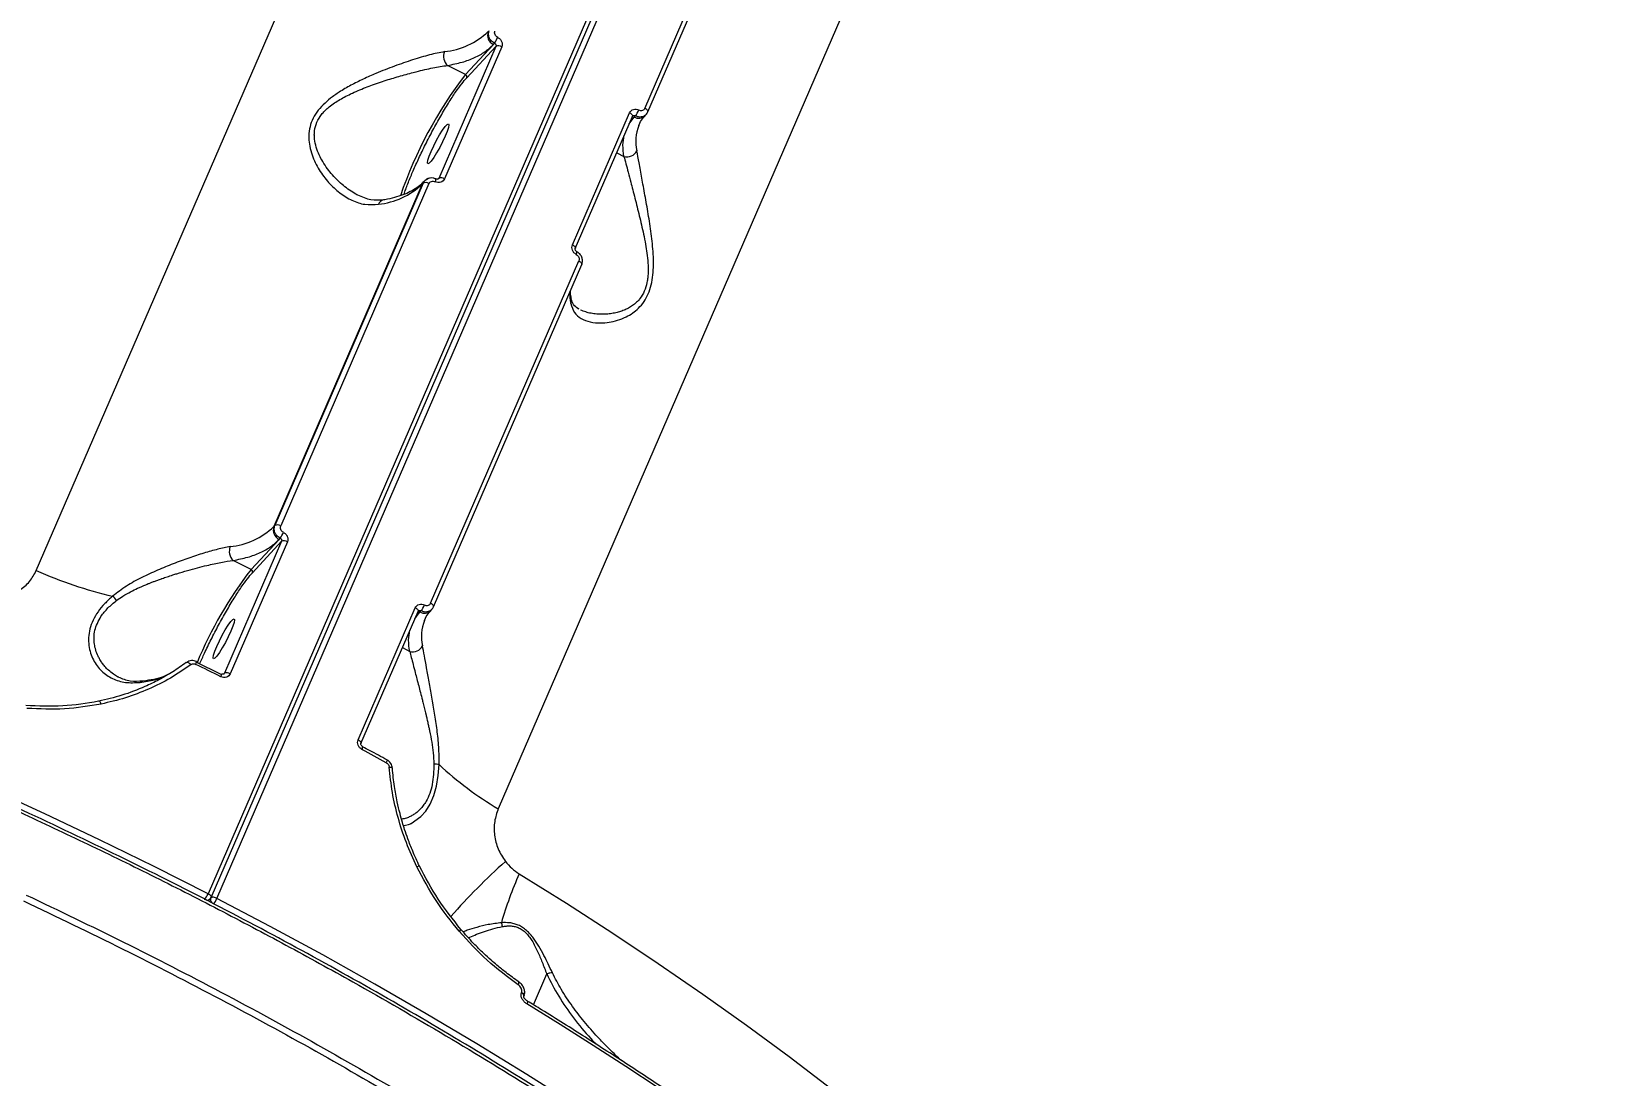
# Model space of a CAD drawing. Header units: millimetres. Extents: x -6234 to 7498, y -6127 to 5103.
# Drawn here: x 4403.8 to 4720.1, y -950.4 to -741.6 of the extents above; entities that cross this region are included whole.
import ezdxf

# ---------------------------------------------------------------- set-up
doc = ezdxf.new("R2010")
doc.units = ezdxf.units.MM
for name, color, linetype in [('DIKOM_ОБЪЕКТ', 7, 'Continuous'), ('DIKOM_РАЗМЕР_ЗОНА', 7, 'Continuous'), ('DIKOM_РАЗМЕР_ОБЪЕКТА', 7, 'Continuous')]:
    doc.layers.add(name, color=color, linetype=linetype)
doc.styles.add('style1', font='arial.ttf', dxfattribs={"width": 0.8})
doc.dimstyles.new('1-50', dxfattribs={"dimtxt": 300, "dimasz": 200, "dimexe": 100, "dimexo": 0, "dimgap": 100, "dimtad": 1, "dimtxsty": 'style1', "dimcen": 200, "dimclrd": 7, "dimclre": 7, "dimclrt": 7, "dimadec": 1, "dimazin": 2, "dimtfac": 1, "dimtmove": 0, "dimatfit": 2, "dimfxl": 0, "dimlwd": 25, "dimlwe": 18, "dimarcsym": 0})

# ---------------------------------------------------------------- blocks, each defined once
blk = doc.blocks.new('*D10')
at = {"layer": 'Defpoints', "color": 0, "transparency": 16777216}
for p in [(5627.97, 903.07), (-3229.39, -1461.51), (5627.97, -5097.58)]:
    blk.add_point(p, dxfattribs=at)
at = {"layer": 'DIKOM_РАЗМЕР_ОБЪЕКТА', "color": 7, "lineweight": 18, "transparency": 16777216}
for p, q in [((5627.97, 903.07), (5627.97, -5197.58)), ((-3229.39, -1461.51), (-3229.39, -5197.58))]:
    blk.add_line(p, q, dxfattribs=at)
at = {"layer": 'DIKOM_РАЗМЕР_ОБЪЕКТА', "color": 7, "lineweight": 25, "transparency": 16777216}
blk.add_line((-3029.39, -5097.58), (5427.97, -5097.58), dxfattribs=at)
at = {"layer": 'DIKOM_РАЗМЕР_ОБЪЕКТА', "color": 7, "transparency": 16777216}
for points in [[(-3029.39, -5064.25), (-3029.39, -5130.92), (-3229.39, -5097.58)], [(5427.97, -5064.25), (5427.97, -5130.92), (5627.97, -5097.58)]]:
    blk.add_solid(points, dxfattribs=at)
at = {"layer": 'DIKOM_РАЗМЕР_ОБЪЕКТА', "color": 7, "lineweight": 40, "transparency": 16777216, "insert": (1488.3, -4844.41), "char_height": 300, "attachment_point": 5, "style": 'style1'}
blk.add_mtext('8850', dxfattribs=at)
blk = doc.blocks.new('*D13')
at = {"layer": 'Defpoints', "color": 0, "transparency": 16777216}
for p in [(7498.07, 1778.2), (-5229.39, -1831.36), (7498.07, -6026.74)]:
    blk.add_point(p, dxfattribs=at)
at = {"layer": 'DIKOM_РАЗМЕР_ЗОНА', "color": 7, "lineweight": 18, "transparency": 16777216}
for p, q in [((7498.07, 1778.2), (7498.07, -6126.74)), ((-5229.39, -1831.36), (-5229.39, -6126.74))]:
    blk.add_line(p, q, dxfattribs=at)
at = {"layer": 'DIKOM_РАЗМЕР_ЗОНА', "color": 7, "lineweight": 25, "transparency": 16777216}
blk.add_line((-5029.39, -6026.74), (7298.07, -6026.74), dxfattribs=at)
at = {"layer": 'DIKOM_РАЗМЕР_ЗОНА', "color": 7, "transparency": 16777216}
for points in [[(-5029.39, -5993.4), (-5029.39, -6060.07), (-5229.39, -6026.74)], [(7298.07, -5993.4), (7298.07, -6060.07), (7498.07, -6026.74)]]:
    blk.add_solid(points, dxfattribs=at)
at = {"layer": 'DIKOM_РАЗМЕР_ЗОНА', "color": 7, "transparency": 16777216, "insert": (1560.69, -5773.56), "char_height": 300, "attachment_point": 5, "style": 'style1'}
blk.add_mtext('12750', dxfattribs=at)

msp = doc.modelspace()

# ---------------------------------------------------------------- linework, layer by layer
at = {"layer": 'DIKOM_ОБЪЕКТ', "color": 7, "linetype": 'Continuous', "lineweight": 15}
for p, q in [((4612.066, -514.657), (4439.073, -914.105)), ((4439.681, -914.839), (4612.674, -515.392)), ((4440.838, -915.015), (4613.831, -515.567)), ((4404.707, -849.411), (4529.805, -560.554)), ((4622.252, -608.221), (4497.154, -897.078)), ((4526.514, -756.938), (4556.18, -688.437)), ((4527.085, -757.652), (4556.751, -689.152)), ((4496.69, -744.533), (4485.252, -770.943)), ((4497.851, -744.636), (4486.413, -771.045)), ((4490.585, -750.19), (4496.193, -744.147)), ((4490.846, -750.83), (4496.69, -744.533)), ((4496.193, -744.147), (4496.411, -743.912)), ((4490.585, -750.19), (4487.019, -748.352)), ((4512.006, -784.241), (4523.444, -757.832)), ((4512.582, -784.959), (4524.019, -758.549)), ((4523.379, -760.027), (4524.366, -758.673)), ((4524.366, -758.673), (4523.615, -759.482)), ((4524.032, -758.51), (4524.066, -758.482)), ((4524.584, -758.438), (4524.366, -758.673)), ((4526.547, -758.383), (4526.753, -758.16)), ((4525.276, -760.375), (4525.352, -760.192)), ((4520.875, -765.809), (4522.324, -766.555)), ((4482.128, -771.903), (4452.462, -840.403)), ((4481.923, -772.124), (4482.128, -771.903)), ((4482.424, -771.45), (4482.217, -771.672)), ((4485.252, -770.943), (4485.091, -771.116)), ((4481.923, -772.124), (4452.256, -840.625)), ((4483.284, -772.003), (4453.618, -840.503)), ((4483.624, -855.974), (4513.289, -787.474)), ((4484.194, -856.689), (4513.86, -788.189)), ((4513.36, -797.14), (4513.186, -797.045)), ((4452.462, -840.403), (4452.256, -840.625)), ((4453.799, -843.57), (4442.361, -869.979)), ((4454.96, -843.672), (4443.523, -870.082)), ((4447.694, -849.227), (4453.302, -843.183)), ((4447.955, -849.867), (4453.799, -843.57)), ((4453.302, -843.183), (4453.52, -842.948)), ((4447.694, -849.227), (4444.128, -847.388)), ((4469.116, -883.278), (4480.553, -856.868)), ((4483.656, -857.419), (4483.863, -857.197)), ((4469.691, -883.995), (4481.129, -857.586)), ((4480.488, -859.064), (4481.475, -857.71)), ((4481.475, -857.71), (4480.725, -858.519)), ((4481.141, -857.546), (4481.175, -857.519)), ((4481.693, -857.475), (4481.475, -857.71)), ((4482.385, -859.412), (4482.462, -859.228)), ((4477.985, -864.845), (4479.433, -865.592)), ((4441.726, -870.184), (4436.705, -867.72)), ((4442.361, -869.979), (4442.201, -870.153)), ((4439.109, -915.54), (4439.497, -915.122)), ((4504.186, -936.297), (4506.857, -930.129)), ((4501.845, -933.831), (4501.814, -933.903)), ((4502.285, -934.561), (4502.316, -934.489))]:
    msp.add_line(p, q, dxfattribs=at)
at = {"layer": 'DIKOM_ОБЪЕКТ', "color": 7, "linetype": 'Continuous', "lineweight": 15, "flags": 128}
for points in [[(4523.444, -757.832), (4523.603, -757.926), (4523.744, -758.029), (4523.862, -758.137), (4523.952, -758.245), (4524.01, -758.349), (4524.035, -758.447), (4524.025, -758.533), (4524.019, -758.549)], [(4527.085, -757.652), (4527.091, -757.637), (4527.1, -757.551), (4527.076, -757.454), (4527.018, -757.35), (4526.929, -757.242), (4526.813, -757.135), (4526.673, -757.032), (4526.514, -756.938)], [(4483.725, -765.546), (4484.235, -764.439), (4484.817, -763.299), (4485.425, -762.218), (4486.008, -761.285), (4486.52, -760.574), (4486.919, -760.144), (4487.173, -760.029), (4487.261, -760.238), (4487.177, -760.756), (4486.926, -761.539), (4486.53, -762.524), (4486.02, -763.631), (4485.438, -764.771), (4484.83, -765.852), (4484.247, -766.785), (4483.735, -767.496), (4483.336, -767.926), (4483.082, -768.041), (4482.993, -767.831), (4483.078, -767.314), (4483.329, -766.531), (4483.725, -765.546)], [(4481.923, -772.124), (4482.096, -771.82), (4482.217, -771.672)], [(4512.006, -784.241), (4512.166, -784.336), (4512.307, -784.439), (4512.424, -784.546), (4512.514, -784.654), (4512.572, -784.759), (4512.597, -784.856), (4512.588, -784.943), (4512.582, -784.959)], [(4513.289, -787.474), (4513.448, -787.569), (4513.588, -787.671), (4513.705, -787.778), (4513.793, -787.886), (4513.851, -787.99), (4513.875, -788.087), (4513.866, -788.173), (4513.86, -788.189)], [(4439.073, -914.105), (4428.279, -908.642), (4417.385, -903.302), (4406.399, -898.091), (4395.332, -893.013), (4384.192, -888.071), (4372.988, -883.271), (4361.731, -878.615), (4350.429, -874.109), (4339.092, -869.756), (4327.73, -865.559), (4316.353, -861.523), (4304.969, -857.649), (4293.589, -853.943), (4282.221, -850.406), (4270.877, -847.043), (4259.564, -843.855), (4248.293, -840.845), (4237.073, -838.016), (4225.914, -835.371), (4214.825, -832.911), (4203.816, -830.638)], [(4480.553, -856.868), (4480.712, -856.963), (4480.854, -857.066), (4480.971, -857.173), (4481.061, -857.281), (4481.119, -857.386), (4481.144, -857.483), (4481.135, -857.57), (4481.129, -857.586)], [(4484.194, -856.689), (4484.2, -856.673), (4484.209, -856.587), (4484.185, -856.49), (4484.127, -856.386), (4484.038, -856.279), (4483.922, -856.172), (4483.782, -856.069), (4483.624, -855.974)], [(4440.834, -864.583), (4441.344, -863.475), (4441.926, -862.335), (4442.534, -861.255), (4443.117, -860.321), (4443.629, -859.611), (4444.028, -859.181), (4444.282, -859.066), (4444.371, -859.275), (4444.286, -859.792), (4444.036, -860.575), (4443.639, -861.56), (4443.129, -862.668), (4442.547, -863.808), (4441.94, -864.889), (4441.356, -865.822), (4440.844, -866.533), (4440.445, -866.963), (4440.191, -867.078), (4440.103, -866.868), (4440.187, -866.351), (4440.438, -865.568), (4440.834, -864.583)], [(4434.728, -867.831), (4434.795, -867.784), (4434.882, -867.766), (4434.986, -867.78), (4435.103, -867.823), (4435.229, -867.894), (4435.36, -867.992), (4435.49, -868.111), (4435.616, -868.249)], [(4441.646, -870.656), (4441.018, -870.346), (4440.39, -870.036), (4439.761, -869.727), (4439.132, -869.418), (4438.503, -869.11), (4437.873, -868.801), (4437.244, -868.494), (4436.614, -868.187)], [(4441.646, -870.656), (4441.71, -870.502), (4441.762, -870.367), (4441.798, -870.257), (4441.817, -870.176), (4441.819, -870.127), (4441.804, -870.111), (4441.773, -870.131), (4441.726, -870.184)], [(4417.681, -876.133), (4417.622, -875.969), (4417.556, -875.824), (4417.487, -875.703), (4417.416, -875.611), (4417.346, -875.551), (4417.28, -875.526), (4417.22, -875.535), (4417.167, -875.58)], [(4469.116, -883.278), (4469.275, -883.373), (4469.416, -883.476), (4469.534, -883.583), (4469.623, -883.691), (4469.682, -883.796), (4469.707, -883.893), (4469.697, -883.979), (4469.691, -883.995)], [(4474.761, -887.856), (4474.153, -887.525), (4473.545, -887.194), (4472.936, -886.864), (4472.327, -886.533), (4471.717, -886.204), (4471.107, -885.874), (4470.497, -885.545), (4469.886, -885.217)], [(4474.878, -887.288), (4474.899, -887.308), (4474.909, -887.364), (4474.899, -887.45), (4474.87, -887.564), (4474.824, -887.701), (4474.761, -887.856)], [(4474.863, -887.286), (4474.871, -887.286), (4474.878, -887.288)], [(4475.338, -888.73), (4475.507, -888.745), (4475.658, -888.77), (4475.784, -888.805), (4475.881, -888.848), (4475.945, -888.899), (4475.975, -888.954), (4475.976, -888.964)], [(4478.171, -900.411), (4478.619, -900.365), (4479.209, -900.205), (4479.578, -900.064), (4479.673, -900.022), (4479.697, -900.011), (4479.704, -900.008), (4479.706, -900.007), (4479.706, -900.007), (4479.707, -900.007), (4479.707, -900.007), (4479.707, -900.007), (4479.707, -900.007), (4479.707, -900.007), (4479.707, -900.007), (4481.678, -898.636), (4482.645, -897.538), (4483.526, -896.144), (4484.262, -894.456), (4484.802, -892.527), (4485.142, -890.421), (4485.308, -888.229)], [(4501.348, -910.089), (4510.802, -915.988), (4520.087, -921.972), (4529.194, -928.037), (4538.116, -934.177), (4546.844, -940.386), (4555.369, -946.659), (4563.684, -952.989)], [(4439.474, -914.378), (4439.547, -914.452), (4439.606, -914.525), (4439.652, -914.598), (4439.682, -914.667), (4439.696, -914.733), (4439.695, -914.793), (4439.681, -914.839)], [(4512.671, -956.442), (4502.856, -950.233), (4492.878, -944.111), (4482.745, -938.084), (4472.466, -932.156), (4462.049, -926.332), (4451.504, -920.617), (4440.838, -915.015)], [(4501.143, -932.277), (4501.211, -932.135), (4501.262, -932.006), (4501.292, -931.896), (4501.303, -931.809), (4501.292, -931.747), (4501.265, -931.715)], [(4502.282, -934.569), (4502.3, -934.511), (4502.28, -934.371), (4502.186, -934.215), (4502.027, -934.055), (4501.814, -933.903)], [(4501.845, -933.831), (4502.058, -933.983), (4502.218, -934.143), (4502.311, -934.299), (4502.331, -934.438), (4502.316, -934.491)], [(4502.968, -935.537), (4502.998, -935.563), (4503.022, -935.627), (4503.024, -935.72), (4503.004, -935.839), (4502.962, -935.979), (4502.901, -936.135)], [(4554.062, -970.269), (4547.962, -965.886), (4541.773, -961.533), (4535.498, -957.211), (4529.137, -952.923), (4522.695, -948.67), (4516.173, -944.453), (4509.575, -940.274), (4502.901, -936.135)]]:
    msp.add_lwpolyline(points, dxfattribs=at)
at = {"layer": 'DIKOM_ОБЪЕКТ', "color": 7, "linetype": 'Continuous', "lineweight": 15}
for centre, radius, start, end in [((4484.811, -730.572), 15.106, 276.07363, 313.17479), ((4497.074, -742.293), 2.052, 159.9007, 244.57032), ((4490.857, -740.158), 6.703, 325.94296, 337.403), ((4488.703, -746.533), 2.479, 157.70635, 227.18764), ((4497.181, -745.6), 1.175, 55.20698, 114.70331), ((4558.129, -802.023), 85.141, 142.498, 161.09452), ((4490.364, -750.654), 0.513, 339.90398, 64.57244), ((4525.265, -757.086), 1.824, 240.48323, 314.67405), ((4521.479, -755.744), 4.111, 319.04726, 337.83642), ((4533.507, -763.537), 8.818, 158.98466, 192.44515), ((4522.947, -764.471), 2.176, 253.34806, 333.6252), ((4482.619, -772.966), 1.171, 55.35113, 114.7716), ((4483.63, -771.05), 1.07, 327.87205, 358.67189), ((4485.743, -772.011), 1.175, 55.22262, 114.68767), ((4471.587, -761.108), 15.106, 276.07303, 313.17421), ((4474.47, -776.603), 1.369, 102.59412, 159.7797), ((4512.183, -785.752), 0.732, 324.17973, 10.70112), ((4521.583, -793.994), 10.107, 178.23242, 191.29585), ((4510.262, -795.348), 1.542, 336.06301, 9.95086), ((4441.921, -829.611), 15.104, 276.07158, 313.17813), ((4454.184, -841.33), 2.052, 159.90011, 244.56903), ((4452.953, -841.466), 1.171, 55.34635, 114.76465), ((4445.812, -845.57), 2.478, 157.7012, 227.20223), ((4447.94, -839.179), 6.735, 325.96007, 337.36793), ((4454.29, -844.638), 1.175, 55.21394, 114.68674), ((4439.854, -770.208), 86.651, 246.0706, 256.74986), ((4512.197, -899.104), 81.538, 142.28739, 157.48621), ((4447.474, -849.69), 0.513, 339.89988, 64.57654), ((4414.529, -860.484), 8.065, 39.09014, 47.35081), ((4478.59, -854.781), 4.109, 319.03454, 337.8318), ((4482.374, -856.122), 1.824, 240.49872, 314.66472), ((4490.616, -862.574), 8.818, 158.98465, 192.44516), ((4480.056, -863.507), 2.176, 253.35269, 333.62056), ((4435.588, -867.567), 1.198, 328.84047, 356.21721), ((4442.852, -871.047), 1.175, 55.21332, 114.69114), ((4426.194, -872.641), 1.109, 97.87351, 130.69135), ((4469.287, -884.787), 0.737, 324.33558, 10.48881), ((4483.63, -899.964), 11.854, 81.86166, 86.93852), ((4530.931, -839.504), 66.75, 226.88312, 239.60067), ((4587.297, -1006.555), 132.881, 131.87742, 138.55652), ((4481.378, -909.504), 0.921, 88.43095, 122.06692), ((4574.023, -942.084), 79.406, 156.2387, 163.7563), ((4434.31, -912.145), 5.15, 322.67952, 337.6284), ((4438.258, -915.731), 1.819, 48.05964, 63.37613), ((4438.882, -914.534), 0.851, 263.93449, 316.35632), ((4440.558, -915.252), 0.981, 158.70257, 223.94896), ((4440.062, -915.563), 0.787, 68.21884, 122.06592), ((4436.213, -913.114), 5, 322.24755, 337.6508), ((4439.815, -916.989), 2.223, 62.59987, 75.9667), ((4495.164, -921.015), 2.861, 7.56702, 23.52769), ((4488.505, -920.451), 1.414, 306.40397, 327.05589)]:
    msp.add_arc(centre, radius, start, end, dxfattribs=at)
for points, knots in [([(4496.411, -743.912), (4496.266, -743.826), (4495.996, -743.667), (4495.629, -743.288), (4495.374, -742.866), (4495.24, -742.422), (4495.185, -741.926), (4495.286, -741.588), (4495.353, -741.367)], [0, 0, 0, 0, 0.1617503, 0.2992588, 0.5004244, 0.6315912, 0.7587313, 1, 1, 1, 1]), ([(4497.046, -742.734), (4496.935, -742.663), (4496.712, -742.522), (4496.498, -742.186), (4496.409, -741.811), (4496.475, -741.581), (4496.509, -741.466)], [0, 0, 0, 0, 0.25074, 0.5001045, 0.7499226, 1, 1, 1, 1]), ([(4497.046, -742.734), (4497.214, -742.839), (4497.549, -743.05), (4497.868, -743.555), (4498.001, -744.118), (4497.901, -744.463), (4497.851, -744.636)], [0, 0, 0, 0, 0.25062813, 0.50025605, 0.75000957, 1, 1, 1, 1]), ([(4486.41, -745.593), (4485.438, -745.788), (4483.504, -746.176), (4480.053, -747.212), (4476.422, -748.461), (4473.076, -749.772), (4470.144, -751.066), (4467.675, -752.293), (4465.469, -753.572), (4463.614, -754.869), (4462.074, -756.206), (4460.797, -757.682), (4459.854, -759.33), (4459.318, -761.081), (4459.19, -762.841), (4459.393, -764.589), (4460.006, -766.788), (4461.25, -769.302), (4463.171, -771.857), (4465.396, -773.933), (4467.849, -775.43), (4470.464, -776.312), (4472.279, -776.19), (4473.185, -776.129)], [0, 0, 0, 0, 0.0628393, 0.1250337, 0.1875523, 0.2496611, 0.2915519, 0.3336366, 0.3744976, 0.40709, 0.4371938, 0.4692335, 0.4998107, 0.5304216, 0.5624927, 0.5926608, 0.6253318, 0.6879413, 0.7501188, 0.8127591, 0.8751686, 0.9376742, 1, 1, 1, 1]), ([(4487.019, -748.352), (4488.008, -748.156), (4489.986, -747.764), (4492.474, -746.817), (4494.615, -745.642), (4495.667, -744.645), (4496.193, -744.147)], [0, 0, 0, 0, 0.2500004, 0.5, 0.7499858, 1, 1, 1, 1]), ([(4496.411, -743.912), (4496.445, -743.93), (4496.511, -743.964), (4496.608, -744.053), (4496.678, -744.157), (4496.715, -744.27), (4496.731, -744.392), (4496.706, -744.477), (4496.69, -744.533)], [0, 0, 0, 0, 0.1477785, 0.2805053, 0.5002971, 0.6293404, 0.7558601, 1, 1, 1, 1]), ([(4460.869, -759.72), (4461.15, -759.188), (4461.569, -758.397), (4462.404, -757.467), (4463.165, -756.752), (4464.097, -756.034), (4465.184, -755.326), (4466.36, -754.661), (4467.667, -754.01), (4469.09, -753.375), (4470.563, -752.78), (4472.061, -752.221), (4473.58, -751.695), (4475.091, -751.204), (4476.566, -750.752), (4478.002, -750.334), (4479.409, -749.947), (4481.474, -749.413), (4484.147, -748.785), (4486.058, -748.497), (4487.019, -748.352)], [0, 0, 0, 0, 0.0627133, 0.0932376, 0.1254272, 0.166353, 0.2080783, 0.2507838, 0.2958868, 0.3475227, 0.3991627, 0.4473942, 0.5004567, 0.5538839, 0.6016545, 0.6519863, 0.7030707, 0.7499627, 0.8744105, 1, 1, 1, 1]), ([(4480.141, -769.409), (4480.506, -768.586), (4481.258, -766.891), (4482.601, -764.131), (4484.086, -761.269), (4485.649, -758.458), (4487.19, -755.882), (4488.611, -753.7), (4489.859, -751.964), (4490.524, -751.201), (4490.846, -750.83)], [0, 0, 0, 0, 0.1165172, 0.240011, 0.3686412, 0.5000002, 0.63136, 0.7599901, 0.8834834, 1, 1, 1, 1]), ([(4523.444, -757.832), (4523.534, -757.679), (4523.714, -757.375), (4524.195, -757.129), (4524.75, -757.075), (4525.108, -757.221), (4525.286, -757.295)], [0, 0, 0, 0, 0.2505501, 0.5002064, 0.7500089, 1, 1, 1, 1]), ([(4523.982, -758.606), (4524.011, -758.556), (4524.055, -758.48), (4524.15, -758.415), (4524.251, -758.374), (4524.367, -758.365), (4524.487, -758.389), (4524.551, -758.421), (4524.584, -758.438)], [0, 0, 0, 0, 0.2443641, 0.3708666, 0.4999627, 0.7196516, 0.852502, 1, 1, 1, 1]), ([(4526.657, -758.256), (4526.564, -758.329), (4526.376, -758.478), (4525.973, -758.644), (4525.517, -758.699), (4525.018, -758.631), (4524.736, -758.506), (4524.584, -758.438)], [0, 0, 0, 0, 0.16781756, 0.34090616, 0.60583455, 0.78690977, 1, 1, 1, 1]), ([(4526.514, -756.938), (4526.453, -757.039), (4526.333, -757.241), (4526.014, -757.406), (4525.644, -757.441), (4525.406, -757.343), (4525.286, -757.295)], [0, 0, 0, 0, 0.2507431, 0.5001191, 0.7499357, 1, 1, 1, 1]), ([(4525.302, -760.341), (4525.314, -760.302), (4525.46, -759.824), (4525.854, -759.178), (4526.382, -758.602), (4526.576, -758.391)], [0, 0, 0, 0, 0.0530513, 0.6533976, 1, 1, 1, 1]), ([(4526.711, -758.205), (4526.79, -758.116), (4526.948, -757.939), (4527.047, -757.722), (4527.097, -757.613)], [0, 0, 0, 0, 0.5004518, 1, 1, 1, 1]), ([(4469.078, -774.308), (4468.946, -774.245), (4468.367, -773.965), (4467.399, -773.336), (4466.183, -772.427), (4465.045, -771.408), (4463.973, -770.284), (4462.951, -769.022), (4462.056, -767.685), (4461.287, -766.244), (4460.7, -764.746), (4460.396, -763.373), (4460.336, -762.25), (4460.395, -761.11), (4460.678, -760.28), (4460.869, -759.72)], [0, 0, 0, 0, 0.0270552, 0.1194522, 0.2074478, 0.2956356, 0.3832602, 0.4706875, 0.5659161, 0.6467287, 0.73489, 0.8233341, 0.8684702, 0.911267, 1, 1, 1, 1]), ([(4522.324, -766.555), (4522.214, -765.794), (4522, -764.306), (4522.256, -762.979), (4522.382, -762.331)], [0, 0, 0, 0, 0.5116711, 1, 1, 1, 1]), ([(4511.672, -795.974), (4511.873, -796.609), (4512.273, -797.873), (4513.667, -799.054), (4515.485, -799.759), (4517.445, -799.942), (4519.329, -799.777), (4521.022, -799.387), (4522.623, -798.759), (4524.038, -797.936), (4525.269, -796.934), (4526.349, -795.67), (4527.223, -794.096), (4527.826, -792.273), (4528.15, -790.302), (4528.255, -788.221), (4528.175, -785.449), (4527.799, -781.998), (4527.18, -778.04), (4526.514, -774.284), (4525.881, -770.826), (4525.322, -767.729), (4525.038, -766.2), (4524.897, -765.437)], [0, 0, 0, 0, 0.06284, 0.125034, 0.1875523, 0.2496601, 0.2915516, 0.3336367, 0.3744981, 0.4070922, 0.4371941, 0.4692343, 0.4998102, 0.5304205, 0.5624919, 0.5926583, 0.6253313, 0.6879396, 0.7501167, 0.8127562, 0.8751678, 0.9376709, 1, 1, 1, 1]), ([(4522.324, -766.555), (4522.448, -767.024), (4522.699, -767.964), (4523.155, -769.727), (4523.615, -771.495), (4524.073, -773.253), (4524.5, -774.899), (4524.947, -776.643), (4525.39, -778.412), (4525.825, -780.226), (4526.25, -782.132), (4526.624, -784.032), (4526.934, -785.97), (4527.136, -787.883), (4527.175, -789.538), (4527.081, -790.831), (4526.89, -792.093), (4526.445, -793.572), (4525.71, -794.801), (4525.001, -795.606), (4524.366, -796.179), (4523.615, -796.702), (4522.763, -797.155), (4521.867, -797.517), (4520.895, -797.805), (4519.871, -798.011), (4518.844, -798.126), (4517.834, -798.159), (4516.791, -798.111), (4515.714, -797.961), (4514.626, -797.7), (4513.973, -797.43), (4513.637, -797.291)], [0, 0, 0, 0, 0.0484906, 0.0973953, 0.1477191, 0.1827223, 0.2215829, 0.2585866, 0.2956698, 0.3325202, 0.3692839, 0.4093304, 0.4433186, 0.4803885, 0.5175841, 0.5365626, 0.5545631, 0.5918742, 0.6289401, 0.6469705, 0.6659905, 0.6901726, 0.7148304, 0.7400629, 0.7667146, 0.7972315, 0.8277406, 0.8562247, 0.8875985, 0.9242863, 0.9611119, 1, 1, 1, 1]), ([(4482.189, -771.663), (4482.093, -771.777), (4481.735, -772.203), (4480.874, -772.861), (4479.609, -773.623), (4478.12, -774.278), (4476.405, -774.808), (4475.079, -775.134), (4474.275, -775.242), (4474.171, -775.256)], [0, 0, 0, 0, 0.06795, 0.2545195, 0.4362132, 0.6157685, 0.7947086, 0.9736569, 1, 1, 1, 1]), ([(4478.305, -774.159), (4478.331, -774.071), (4478.532, -773.394), (4479.137, -771.799), (4479.813, -770.19), (4480.141, -769.409)], [0, 0, 0, 0, 0.07123524, 0.54913748, 1, 1, 1, 1]), ([(4482.128, -771.903), (4482.243, -771.704), (4482.417, -771.401), (4482.809, -771.139), (4483.028, -771.018), (4483.155, -770.997), (4483.156, -770.997)], [0, 0, 0, 0, 0.4821877, 0.7362988, 0.9985141, 1, 1, 1, 1]), ([(4484.7, -771.075), (4484.512, -771.002), (4484.133, -770.855), (4483.516, -770.858), (4482.926, -771.026), (4482.62, -771.279), (4482.466, -771.405)], [0, 0, 0, 0, 0.2455685, 0.4944175, 0.7467831, 1, 1, 1, 1]), ([(4483.284, -772.003), (4483.345, -771.901), (4483.467, -771.698), (4483.791, -771.527), (4484.17, -771.483), (4484.414, -771.574), (4484.536, -771.619)], [0, 0, 0, 0, 0.250723, 0.5001262, 0.7500282, 1, 1, 1, 1]), ([(4486.413, -771.045), (4486.323, -771.198), (4486.142, -771.503), (4485.653, -771.758), (4485.087, -771.824), (4484.72, -771.688), (4484.536, -771.619)], [0, 0, 0, 0, 0.2505358, 0.5002146, 0.7499852, 1, 1, 1, 1]), ([(4485.167, -771.068), (4485.141, -771.088), (4485.089, -771.127), (4484.978, -771.148), (4484.847, -771.138), (4484.75, -771.096), (4484.7, -771.075)], [0, 0, 0, 0, 0.2371371, 0.4802805, 0.7330108, 1, 1, 1, 1]), ([(4474.185, -775.264), (4473.354, -775.326), (4471.68, -775.452), (4469.945, -774.7), (4469.071, -774.321)], [0, 0, 0, 0, 0.4962359, 1, 1, 1, 1]), ([(4512.777, -786.18), (4512.614, -786.07), (4512.288, -785.849), (4511.98, -785.331), (4511.854, -784.76), (4511.955, -784.414), (4512.006, -784.241)], [0, 0, 0, 0, 0.2505288, 0.5002558, 0.7500383, 1, 1, 1, 1]), ([(4512.902, -785.616), (4512.837, -785.572), (4512.707, -785.486), (4512.588, -785.293), (4512.541, -785.091), (4512.577, -784.976), (4512.594, -784.919)], [0, 0, 0, 0, 0.2599286, 0.51227526, 0.7587006, 1, 1, 1, 1]), ([(4512.777, -786.18), (4512.885, -786.254), (4513.102, -786.402), (4513.308, -786.747), (4513.391, -787.128), (4513.323, -787.358), (4513.289, -787.474)], [0, 0, 0, 0, 0.2507825, 0.5001526, 0.7499732, 1, 1, 1, 1]), ([(4513.872, -788.149), (4513.939, -787.918), (4514.073, -787.458), (4513.913, -786.709), (4513.521, -786.039), (4513.108, -785.757), (4512.902, -785.616)], [0, 0, 0, 0, 0.2527108, 0.5034568, 0.7522598, 1, 1, 1, 1]), ([(4511.801, -795.075), (4511.75, -794.835), (4511.622, -794.224), (4511.622, -793.684), (4511.622, -793.356)], [0, 0, 0, 0, 0.3940595, 1, 1, 1, 1]), ([(4513.191, -797.066), (4512.824, -796.797), (4512.086, -796.255), (4511.885, -795.484), (4511.784, -795.096)], [0, 0, 0, 0, 0.4971728, 1, 1, 1, 1]), ([(4171.81, -826.791), (4178.203, -827.818), (4191.002, -829.873), (4210.631, -833.739), (4230.531, -838.171), (4250.684, -843.218), (4271.027, -848.853), (4291.506, -855.069), (4312.066, -861.85), (4332.652, -869.18), (4353.204, -877.042), (4371.359, -884.472), (4387.157, -891.294), (4400.672, -897.378), (4414.21, -903.727), (4427.75, -910.34), (4441.269, -917.213), (4454.746, -924.343), (4469.972, -932.726), (4486.85, -942.476), (4505.218, -953.7), (4523.262, -965.376), (4540.905, -977.479), (4554.244, -987.198), (4563.62, -994.319), (4569.279, -998.711), (4574.864, -1003.142), (4580.371, -1007.61), (4585.796, -1012.113), (4591.138, -1016.651), (4599.485, -1023.911), (4610.535, -1033.974), (4623.355, -1046.506), (4635.039, -1058.794), (4645.622, -1070.796), (4655.427, -1082.873), (4664.402, -1094.992), (4672.5, -1107.117), (4679.672, -1119.214), (4685.872, -1131.244), (4691.054, -1143.17), (4695.177, -1154.951), (4698.199, -1166.546), (4700.082, -1177.913), (4700.797, -1189.013), (4700.282, -1199.788), (4698.621, -1210.242), (4696.461, -1216.823), (4695.377, -1220.127)], [0, 0, 0, 0, 0.02482381, 0.0496902, 0.07459901, 0.09955025, 0.12454378, 0.14957961, 0.17465808, 0.19977898, 0.22494226, 0.25014793, 0.26686649, 0.28375955, 0.30082722, 0.31806932, 0.33548598, 0.35307743, 0.37084318, 0.39600704, 0.42151321, 0.44736127, 0.47355144, 0.50008358, 0.50921686, 0.51838554, 0.52758971, 0.53682908, 0.54610375, 0.55541382, 0.56475934, 0.59063865, 0.61678517, 0.64078718, 0.6650099, 0.6894535, 0.71411793, 0.73900324, 0.76410927, 0.78943617, 0.81498382, 0.84075224, 0.86674153, 0.89295161, 0.91938244, 0.94603414, 0.97290673, 1, 1, 1, 1]), ([(4695.71, -1219.011), (4695.941, -1218.36), (4696.455, -1216.914), (4697.121, -1214.745), (4697.713, -1212.639), (4698.164, -1210.861), (4698.514, -1209.356), (4699.167, -1206.329), (4699.928, -1201.791), (4700.523, -1195.589), (4700.76, -1187.851), (4700.224, -1178.23), (4698.418, -1166.932), (4695.567, -1155.675), (4691.8, -1144.524), (4687.036, -1133.149), (4681.291, -1121.587), (4674.578, -1109.863), (4666.919, -1098.004), (4658.326, -1086.04), (4648.819, -1073.992), (4638.426, -1061.899), (4627.175, -1049.796), (4615.109, -1037.722), (4602.245, -1025.7), (4588.62, -1013.758), (4574.263, -1001.925), (4559.207, -990.227), (4543.499, -978.704), (4527.185, -967.388), (4510.313, -956.311), (4492.919, -945.494), (4475.042, -934.966), (4456.72, -924.746), (4438.011, -914.87), (4418.968, -905.363), (4399.652, -896.257), (4380.101, -887.569), (4360.364, -879.32), (4340.484, -871.529), (4320.511, -864.215), (4300.506, -857.402), (4280.974, -851.25), (4261.964, -845.734), (4243.501, -840.824), (4228.603, -837.228), (4217.228, -834.687), (4209.516, -833.049), (4203.566, -831.849), (4199.063, -830.973), (4195.46, -830.288), (4190.953, -829.458), (4185.511, -828.496), (4179.153, -827.425), (4174.641, -826.724), (4172.231, -826.35)], [0, 0, 0, 0, 0.0053872, 0.0119681, 0.0176278, 0.0223518, 0.0261451, 0.0295439, 0.0461598, 0.0612306, 0.0763011, 0.1032087, 0.1301147, 0.1545746, 0.1790798, 0.203558, 0.228013, 0.2524672, 0.2769202, 0.301372, 0.3258303, 0.3503391, 0.3747942, 0.3992432, 0.4236922, 0.4481403, 0.4725883, 0.4970624, 0.5215512, 0.5459988, 0.5704453, 0.5948919, 0.619338, 0.6437922, 0.6682944, 0.6927453, 0.7171915, 0.741637, 0.7660834, 0.7905291, 0.8150045, 0.8394911, 0.8639377, 0.8867547, 0.9095718, 0.932389, 0.9424293, 0.9524041, 0.9615748, 0.9650633, 0.9695977, 0.9753661, 0.9823702, 0.9905855, 1, 1, 1, 1]), ([(4453.52, -842.948), (4453.375, -842.862), (4453.105, -842.703), (4452.738, -842.324), (4452.483, -841.903), (4452.349, -841.458), (4452.294, -840.963), (4452.396, -840.625), (4452.462, -840.403)], [0, 0, 0, 0, 0.16174261, 0.29919312, 0.50039088, 0.63155346, 0.75872512, 1, 1, 1, 1]), ([(4454.156, -841.77), (4454.044, -841.699), (4453.821, -841.558), (4453.607, -841.223), (4453.518, -840.848), (4453.585, -840.618), (4453.618, -840.503)], [0, 0, 0, 0, 0.2508389, 0.5001798, 0.7500145, 1, 1, 1, 1]), ([(4443.519, -844.63), (4442.706, -844.789), (4441.087, -845.105), (4438.25, -845.915), (4435.247, -846.893), (4432.124, -848.038), (4428.947, -849.33), (4425.799, -850.798), (4422.708, -852.454), (4420.898, -853.853), (4419.993, -854.552)], [0, 0, 0, 0, 0.12593817, 0.25088878, 0.3755908, 0.50084766, 0.62510638, 0.75015607, 0.8750346, 1, 1, 1, 1]), ([(4444.128, -847.388), (4445.117, -847.193), (4447.095, -846.801), (4449.584, -845.853), (4451.725, -844.679), (4452.776, -843.682), (4453.302, -843.183)], [0, 0, 0, 0, 0.2499992, 0.5000023, 0.7499896, 1, 1, 1, 1]), ([(4453.52, -842.948), (4453.555, -842.967), (4453.62, -843.001), (4453.717, -843.089), (4453.787, -843.194), (4453.824, -843.306), (4453.841, -843.429), (4453.816, -843.514), (4453.799, -843.57)], [0, 0, 0, 0, 0.1477892, 0.2804252, 0.5003563, 0.6293619, 0.755924, 1, 1, 1, 1]), ([(4454.156, -841.77), (4454.324, -841.876), (4454.659, -842.087), (4454.977, -842.592), (4455.111, -843.155), (4455.01, -843.5), (4454.96, -843.672)], [0, 0, 0, 0, 0.2505745, 0.5002384, 0.75002, 1, 1, 1, 1]), ([(4420.789, -855.399), (4421.207, -855.1), (4422.096, -854.463), (4423.519, -853.668), (4425.048, -852.918), (4426.24, -852.399), (4427.149, -852.03), (4427.715, -851.807), (4428.338, -851.569), (4429.02, -851.318), (4429.553, -851.128), (4430.18, -850.91), (4430.942, -850.65), (4431.919, -850.332), (4433.297, -849.901), (4434.958, -849.41), (4436.973, -848.86), (4439.218, -848.298), (4441.699, -847.745), (4443.316, -847.508), (4444.128, -847.388)], [0, 0, 0, 0, 0.05876073, 0.12504974, 0.18319575, 0.24996759, 0.27045328, 0.29319511, 0.31819746, 0.34546429, 0.37499029, 0.38207138, 0.42051578, 0.46631273, 0.49934294, 0.58657278, 0.66812987, 0.74929739, 0.87421407, 1, 1, 1, 1]), ([(4396.105, -854.77), (4397.053, -854.719), (4398.945, -854.618), (4401.435, -853.435), (4403.474, -851.707), (4404.296, -850.176), (4404.707, -849.411)], [0, 0, 0, 0, 0.25069503, 0.50043043, 0.75025055, 1, 1, 1, 1]), ([(4437.419, -868.071), (4437.73, -867.371), (4438.428, -865.799), (4439.711, -863.167), (4441.195, -860.305), (4442.758, -857.495), (4444.299, -854.918), (4445.72, -852.737), (4446.968, -851.001), (4447.633, -850.237), (4447.955, -849.867)], [0, 0, 0, 0, 0.10075792, 0.22645655, 0.35737903, 0.4910811, 0.6247839, 0.75570841, 0.88140711, 1, 1, 1, 1]), ([(4419.993, -854.552), (4419.45, -855.039), (4418.364, -856.012), (4417.023, -857.628), (4416.003, -859.338), (4415.371, -861.096), (4415.12, -862.821), (4415.225, -864.993), (4416.025, -867.391), (4417.699, -869.613), (4419.901, -871.122), (4422.492, -871.947), (4424.478, -871.849), (4425.471, -871.8)], [0, 0, 0, 0, 0.06363049, 0.12718858, 0.19057429, 0.25358213, 0.31673308, 0.37943719, 0.50398149, 0.62839291, 0.75195059, 0.87609452, 1, 1, 1, 1]), ([(4417.652, -858.589), (4418.092, -858.012), (4418.973, -856.858), (4420.183, -855.885), (4420.789, -855.399)], [0, 0, 0, 0, 0.4995879, 1, 1, 1, 1]), ([(4480.553, -856.868), (4480.643, -856.716), (4480.824, -856.412), (4481.304, -856.165), (4481.859, -856.112), (4482.217, -856.258), (4482.396, -856.331)], [0, 0, 0, 0, 0.2505133, 0.5001442, 0.749939, 1, 1, 1, 1]), ([(4483.766, -857.292), (4483.674, -857.366), (4483.486, -857.515), (4483.082, -857.68), (4482.626, -857.736), (4482.127, -857.668), (4481.846, -857.542), (4481.693, -857.475)], [0, 0, 0, 0, 0.1677416, 0.3409098, 0.6058325, 0.7869039, 1, 1, 1, 1]), ([(4483.624, -855.974), (4483.563, -856.075), (4483.442, -856.277), (4483.123, -856.442), (4482.753, -856.478), (4482.515, -856.38), (4482.396, -856.331)], [0, 0, 0, 0, 0.25074745, 0.50009517, 0.7499507, 1, 1, 1, 1]), ([(4483.82, -857.241), (4483.899, -857.153), (4484.057, -856.976), (4484.156, -856.758), (4484.206, -856.65)], [0, 0, 0, 0, 0.5005368, 1, 1, 1, 1]), ([(4421.217, -870.781), (4421.136, -870.745), (4420.755, -870.574), (4420.064, -870.112), (4419.198, -869.434), (4418.457, -868.668), (4417.889, -867.946), (4417.449, -867.267), (4416.998, -866.421), (4416.596, -865.395), (4416.299, -864.104), (4416.224, -862.773), (4416.421, -860.889), (4417.157, -859.515), (4417.652, -858.589)], [0, 0, 0, 0, 0.0207419, 0.0970787, 0.1933959, 0.2770883, 0.3418399, 0.4021255, 0.457983, 0.5530636, 0.639009, 0.7331617, 0.8200456, 1, 1, 1, 1]), ([(4481.092, -857.642), (4481.12, -857.592), (4481.164, -857.517), (4481.26, -857.452), (4481.361, -857.411), (4481.476, -857.402), (4481.596, -857.426), (4481.66, -857.458), (4481.693, -857.475)], [0, 0, 0, 0, 0.2442206, 0.3709818, 0.5001224, 0.71982, 0.8524944, 1, 1, 1, 1]), ([(4482.411, -859.378), (4482.423, -859.339), (4482.569, -858.861), (4482.963, -858.214), (4483.492, -857.639), (4483.685, -857.428)], [0, 0, 0, 0, 0.0530457, 0.6533955, 1, 1, 1, 1]), ([(4479.433, -865.592), (4479.323, -864.831), (4479.109, -863.343), (4479.366, -862.015), (4479.491, -861.367)], [0, 0, 0, 0, 0.51166471, 1, 1, 1, 1]), ([(4479.433, -865.592), (4479.538, -865.988), (4479.75, -866.782), (4480.127, -868.233), (4480.504, -869.687), (4480.878, -871.124), (4481.221, -872.443), (4481.59, -873.861), (4481.873, -874.967), (4482.085, -875.799), (4482.211, -876.298), (4482.388, -877.007), (4482.548, -877.657), (4482.666, -878.151), (4482.763, -878.549), (4482.901, -879.142), (4483.091, -879.971), (4483.267, -880.771), (4483.531, -882.02), (4483.847, -883.717), (4484.175, -885.933), (4484.233, -887.39), (4484.263, -888.127)], [0, 0, 0, 0, 0.0822746, 0.1650627, 0.2495179, 0.3099108, 0.3747585, 0.433056, 0.4996545, 0.51777, 0.5386934, 0.5624278, 0.6062487, 0.6187119, 0.6225811, 0.6546878, 0.6901747, 0.7216976, 0.7492624, 0.8365962, 0.9173551, 1, 1, 1, 1]), ([(4485.308, -888.229), (4485.315, -887.062), (4485.329, -884.729), (4484.925, -881.269), (4484.427, -877.917), (4483.871, -874.701), (4483.319, -871.656), (4482.81, -868.869), (4482.36, -866.373), (4482.124, -865.108), (4482.006, -864.474)], [0, 0, 0, 0, 0.1255215, 0.2508054, 0.3751285, 0.5003513, 0.625272, 0.7505286, 0.8751661, 1, 1, 1, 1]), ([(4434.728, -867.831), (4433.835, -868.464), (4432.081, -869.708), (4429.305, -871.295), (4425.94, -872.92), (4421.936, -874.452), (4418.736, -875.209), (4417.167, -875.58)], [0, 0, 0, 0, 0.1731368, 0.3402577, 0.5013848, 0.7555299, 1, 1, 1, 1]), ([(4435.616, -868.249), (4434.285, -869.171), (4431.624, -871.016), (4427.216, -873.201), (4422.583, -874.981), (4419.315, -875.749), (4417.681, -876.133)], [0, 0, 0, 0, 0.25064, 0.5013173, 0.7505981, 1, 1, 1, 1]), ([(4436.784, -867.646), (4436.62, -867.58), (4436.29, -867.449), (4435.759, -867.421), (4435.241, -867.516), (4434.951, -867.692), (4434.804, -867.78)], [0, 0, 0, 0, 0.2464984, 0.4955619, 0.7466522, 1, 1, 1, 1]), ([(4435.616, -868.249), (4435.687, -868.205), (4435.831, -868.117), (4436.089, -868.07), (4436.359, -868.083), (4436.529, -868.152), (4436.614, -868.187)], [0, 0, 0, 0, 0.2510193, 0.5003405, 0.7500719, 1, 1, 1, 1]), ([(4426.052, -871.541), (4425.188, -871.597), (4423.465, -871.709), (4421.96, -871.098), (4421.209, -870.794)], [0, 0, 0, 0, 0.5014067, 1, 1, 1, 1]), ([(4425.471, -871.8), (4426.473, -871.653), (4428.288, -871.387), (4429.753, -870.853), (4430.409, -870.615)], [0, 0, 0, 0, 0.5520662, 1, 1, 1, 1]), ([(4431.181, -870.169), (4430.842, -870.35), (4429.55, -871.037), (4427.536, -871.327), (4426.052, -871.541)], [0, 0, 0, 0, 0.2629304, 1, 1, 1, 1]), ([(4443.523, -870.082), (4443.432, -870.235), (4443.251, -870.54), (4442.763, -870.795), (4442.196, -870.861), (4441.829, -870.724), (4441.646, -870.656)], [0, 0, 0, 0, 0.2505253, 0.5002415, 0.7500549, 1, 1, 1, 1]), ([(4442.276, -870.105), (4442.25, -870.124), (4442.198, -870.164), (4442.087, -870.185), (4441.956, -870.174), (4441.859, -870.133), (4441.809, -870.112)], [0, 0, 0, 0, 0.2370132, 0.4801959, 0.7329573, 1, 1, 1, 1]), ([(4417.167, -875.58), (4414.795, -875.976), (4410.051, -876.77), (4405.112, -876.543), (4402.642, -876.429)], [0, 0, 0, 0, 0.5000012, 1, 1, 1, 1]), ([(4417.681, -876.133), (4415.257, -876.535), (4410.408, -877.34), (4405.362, -877.104), (4402.838, -876.985)], [0, 0, 0, 0, 0.4999982, 1, 1, 1, 1]), ([(4469.886, -885.217), (4469.723, -885.106), (4469.397, -884.886), (4469.089, -884.368), (4468.964, -883.797), (4469.065, -883.451), (4469.116, -883.278)], [0, 0, 0, 0, 0.2505811, 0.5002475, 0.7500227, 1, 1, 1, 1]), ([(4470.011, -884.653), (4469.946, -884.609), (4469.816, -884.523), (4469.698, -884.33), (4469.651, -884.127), (4469.686, -884.013), (4469.703, -883.956)], [0, 0, 0, 0, 0.2599289, 0.5123646, 0.7587319, 1, 1, 1, 1]), ([(4474.871, -887.3), (4473.752, -886.681), (4472.142, -885.792), (4470.506, -884.925), (4470.008, -884.66)], [0, 0, 0, 0, 0.69516228, 1, 1, 1, 1]), ([(4474.761, -887.856), (4474.838, -887.906), (4474.992, -888.005), (4475.17, -888.221), (4475.298, -888.467), (4475.324, -888.642), (4475.338, -888.73)], [0, 0, 0, 0, 0.25101905, 0.50038396, 0.75030034, 1, 1, 1, 1]), ([(4475.976, -888.964), (4475.95, -888.794), (4475.899, -888.456), (4475.656, -887.983), (4475.318, -887.571), (4475.026, -887.383), (4474.88, -887.289)], [0, 0, 0, 0, 0.2505407, 0.5007814, 0.7505061, 1, 1, 1, 1]), ([(4480.889, -908.724), (4480.15, -907.11), (4478.672, -903.881), (4477.06, -898.871), (4475.87, -893.805), (4475.515, -890.422), (4475.338, -888.73)], [0, 0, 0, 0, 0.2507111, 0.5013197, 0.7506737, 1, 1, 1, 1]), ([(4484.263, -888.127), (4484.254, -888.824), (4484.236, -890.22), (4483.976, -892.229), (4483.482, -894.07), (4482.833, -895.462), (4482.157, -896.476), (4481.522, -897.214), (4480.87, -897.807), (4480.205, -898.283), (4479.525, -898.662), (4478.886, -898.918), (4478.304, -899.082), (4477.971, -899.129), (4477.802, -899.154)], [0, 0, 0, 0, 0.1106748, 0.2214815, 0.3319649, 0.4426529, 0.5153775, 0.5890276, 0.6644285, 0.7321149, 0.8055983, 0.8849958, 0.941842, 1, 1, 1, 1]), ([(4481.403, -908.583), (4480.934, -907.582), (4480.089, -905.774), (4479.129, -903.303), (4478.466, -901.385), (4477.944, -899.704), (4477.43, -897.855), (4476.868, -895.457), (4476.309, -892.421), (4476.094, -890.188), (4475.976, -888.964)], [0, 0, 0, 0, 0.1590677, 0.2869545, 0.3834657, 0.4537995, 0.5435491, 0.6641631, 0.8159798, 1, 1, 1, 1]), ([(4497.154, -897.078), (4496.87, -897.909), (4496.303, -899.571), (4496.328, -902.364), (4497.002, -905.177), (4498.063, -906.801), (4498.594, -907.615)], [0, 0, 0, 0, 0.2497442, 0.4995719, 0.7493069, 1, 1, 1, 1]), ([(4644.167, -1223.565), (4644.117, -1220.886), (4644.016, -1215.54), (4642.964, -1207.249), (4641.266, -1198.806), (4638.869, -1190.208), (4636.071, -1182.241), (4633.072, -1174.963), (4630.047, -1168.419), (4626.688, -1161.843), (4623.002, -1155.242), (4618.998, -1148.624), (4614.686, -1141.996), (4608.754, -1133.466), (4600.846, -1123.039), (4590.54, -1110.753), (4579.391, -1098.604), (4569.144, -1088.312), (4560.21, -1079.855), (4552.868, -1073.184), (4545.325, -1066.594), (4537.594, -1060.092), (4529.688, -1053.681), (4521.619, -1047.369), (4512.661, -1040.598), (4502.767, -1033.402), (4491.898, -1025.821), (4480.851, -1018.426), (4469.65, -1011.223), (4458.318, -1004.219), (4446.661, -997.29), (4434.684, -990.449), (4422.393, -983.709), (4410.031, -977.201), (4397.62, -970.928), (4385.182, -964.895), (4371.639, -958.593), (4356.978, -952.089), (4341.202, -945.462), (4325.458, -939.211), (4309.781, -933.339), (4292.666, -927.308), (4274.11, -921.234), (4254.154, -915.276), (4234.355, -909.884), (4221.319, -906.807), (4214.814, -905.271)], [0, 0, 0, 0, 0.0251762, 0.0502458, 0.075209, 0.1000659, 0.1248168, 0.1429873, 0.1610639, 0.1790464, 0.1969352, 0.21473, 0.2324311, 0.2500385, 0.2826961, 0.314938, 0.3467643, 0.3781749, 0.395939, 0.4135675, 0.4310604, 0.4484175, 0.4656392, 0.4827253, 0.4996757, 0.521074, 0.5422609, 0.5632357, 0.5839991, 0.604551, 0.6248911, 0.6461777, 0.6672639, 0.6881495, 0.7088342, 0.7293182, 0.7496015, 0.775048, 0.8002653, 0.8252535, 0.8500122, 0.8745413, 0.9060952, 0.9375234, 0.9688251, 1, 1, 1, 1]), ([(4498.594, -907.615), (4499.003, -908.094), (4499.823, -909.055), (4500.839, -909.744), (4501.348, -910.089)], [0, 0, 0, 0, 0.4987514, 1, 1, 1, 1]), ([(4489.344, -921.589), (4487.73, -919.574), (4484.503, -915.545), (4482.094, -910.998), (4480.889, -908.724)], [0, 0, 0, 0, 0.5000012, 1, 1, 1, 1]), ([(4489.692, -921.22), (4488.109, -919.24), (4484.944, -915.282), (4482.583, -910.816), (4481.403, -908.583)], [0, 0, 0, 0, 0.5000634, 1, 1, 1, 1]), ([(4402.126, -915.504), (4408.786, -918.691), (4422.086, -925.057), (4441.606, -935.133), (4460.792, -945.536), (4473.2, -952.772), (4479.412, -956.396)], [0, 0, 0, 0, 0.2503512, 0.5000023, 0.7496509, 1, 1, 1, 1]), ([(4402.704, -914.336), (4409.222, -917.455), (4422.357, -923.738), (4441.796, -933.757), (4461.187, -944.255), (4473.808, -951.613), (4480.164, -955.319)], [0, 0, 0, 0, 0.2444842, 0.4926448, 0.7444832, 1, 1, 1, 1]), ([(4439.492, -915.116), (4439.558, -915.045), (4439.636, -914.961), (4439.671, -914.854), (4439.677, -914.837)], [0, 0, 0, 0, 0.8451283, 1, 1, 1, 1]), ([(4497.787, -919.873), (4496.886, -919.991), (4495.092, -920.226), (4492.856, -920.807), (4491.125, -921.302), (4490.404, -921.62), (4490.154, -921.73)], [0, 0, 0, 0, 0.284682, 0.5669504, 0.8500971, 1, 1, 1, 1]), ([(4508.005, -929.922), (4507.722, -929.323), (4507.18, -928.177), (4506.282, -926.374), (4505.341, -924.643), (4504.406, -923.194), (4503.575, -922.162), (4502.843, -921.421), (4502.043, -920.806), (4501.188, -920.346), (4500.308, -920.047), (4499.148, -919.83), (4498.327, -919.856), (4497.787, -919.873)], [0, 0, 0, 0, 0.1304972, 0.2497649, 0.384665, 0.4986206, 0.5640243, 0.6239296, 0.6867591, 0.7491316, 0.8092836, 0.8746351, 1, 1, 1, 1]), ([(4498, -920.638), (4498.259, -920.599), (4498.749, -920.524), (4499.541, -920.504), (4500.335, -920.59), (4501.166, -920.838), (4501.97, -921.276), (4502.698, -921.893), (4503.338, -922.639), (4504.178, -923.871), (4505.057, -925.625), (4505.999, -927.873), (4506.56, -929.348), (4506.857, -930.129)], [0, 0, 0, 0, 0.06657356, 0.12549778, 0.19162325, 0.25093986, 0.31327448, 0.37682969, 0.43571303, 0.50203934, 0.66481522, 0.82232014, 1, 1, 1, 1]), ([(4501.143, -932.277), (4499.025, -930.706), (4494.789, -927.564), (4491.159, -923.58), (4489.344, -921.589)], [0, 0, 0, 0, 0.5000011, 1, 1, 1, 1]), ([(4501.266, -931.715), (4500.408, -931.102), (4498.928, -930.044), (4497.101, -928.562), (4495.621, -927.288), (4494.046, -925.847), (4491.994, -923.83), (4490.525, -922.164), (4489.692, -921.22)], [0, 0, 0, 0, 0.2047569, 0.3536996, 0.4526209, 0.5794965, 0.7615626, 1, 1, 1, 1]), ([(4491.206, -922.923), (4491.287, -922.883), (4491.775, -922.641), (4492.813, -922.2), (4494.36, -921.616), (4496.066, -921.054), (4497.354, -920.777), (4498, -920.638)], [0, 0, 0, 0, 0.0475971, 0.2863892, 0.5241529, 0.7614437, 1, 1, 1, 1]), ([(4508.005, -929.922), (4507.832, -929.925), (4507.486, -929.932), (4507.07, -930.06), (4506.863, -930.123)], [0, 0, 0, 0, 0.5000608, 1, 1, 1, 1]), ([(4521.874, -947.503), (4521.758, -947.399), (4520.825, -946.567), (4519.215, -944.99), (4516.787, -942.487), (4514.374, -939.732), (4511.917, -936.546), (4509.754, -933.324), (4508.57, -931.02), (4508.005, -929.922)], [0, 0, 0, 0, 0.0204217, 0.1630917, 0.295562, 0.4794949, 0.647701, 0.8320896, 1, 1, 1, 1]), ([(4501.845, -933.831), (4501.867, -933.765), (4501.912, -933.629), (4501.9, -933.324), (4501.771, -932.951), (4501.5, -932.562), (4501.262, -932.372), (4501.143, -932.277)], [0, 0, 0, 0, 0.1226472, 0.2512124, 0.5008583, 0.7502428, 1, 1, 1, 1]), ([(4502.316, -934.491), (4502.358, -934.371), (4502.443, -934.13), (4502.471, -933.602), (4502.313, -932.94), (4501.884, -932.225), (4501.475, -931.888), (4501.266, -931.715)], [0, 0, 0, 0, 0.1239923, 0.2503878, 0.4982946, 0.7432523, 1, 1, 1, 1]), ([(4506.857, -930.129), (4506.858, -930.128), (4506.859, -930.126), (4506.861, -930.124), (4506.862, -930.123), (4506.863, -930.123)], [0, 0, 0, 0, 0.5441741, 0.7724966, 1, 1, 1, 1]), ([(4506.863, -930.123), (4507.619, -931.629), (4509.152, -934.678), (4512.202, -938.944), (4514.791, -942.202), (4516.521, -943.9), (4516.961, -944.331)], [0, 0, 0, 0, 0.2929574, 0.5933686, 0.8966225, 1, 1, 1, 1]), ([(4502.901, -936.135), (4502.72, -936.006), (4502.359, -935.749), (4502.006, -935.281), (4501.813, -934.866), (4501.73, -934.534), (4501.715, -934.2), (4501.781, -934.001), (4501.814, -933.903)], [0, 0, 0, 0, 0.24967987, 0.49886886, 0.62770496, 0.7494698, 0.87687148, 1, 1, 1, 1]), ([(4502.969, -935.538), (4502.846, -935.453), (4502.616, -935.295), (4502.399, -935.037), (4502.297, -934.84), (4502.263, -934.727), (4502.259, -934.633), (4502.277, -934.584), (4502.285, -934.563)], [0, 0, 0, 0, 0.350006, 0.6573246, 0.7819614, 0.8786028, 0.945734, 1, 1, 1, 1]), ([(4554.061, -969.642), (4552.141, -968.248), (4547.547, -964.915), (4540.096, -959.702), (4531.745, -954.001), (4523.249, -948.362), (4514.61, -942.796), (4507.845, -938.524), (4503.919, -936.133), (4502.96, -935.549)], [0, 0, 0, 0, 0.1189815, 0.2846457, 0.4502488, 0.6157798, 0.7812231, 0.9465569, 1, 1, 1, 1])]:
    msp.add_open_spline(points, degree=3, knots=knots, dxfattribs=at)

# ---------------------------------------------------------------- dimensions: what is measured, and where the dimension line sits
at = {"layer": 'DIKOM_РАЗМЕР_ЗОНА'}
dim = msp.add_linear_dim(base=(7498.074, -6026.735), p1=(-5229.391, -1831.362), p2=(7498.074, 1778.201), text='12750', dimstyle='1-50', dxfattribs=at)
dim.commit()
dim.dimension.update_dxf_attribs({"geometry": '*D13', "text_midpoint": (1560.691, -6026.735), "dimtype": 160})
at = {"layer": 'DIKOM_РАЗМЕР_ОБЪЕКТА', "lineweight": 40}
dim = msp.add_linear_dim(base=(5627.969, -5097.582), p1=(-3229.391, -1461.506), p2=(5627.969, 903.069), text='8850', dimstyle='1-50', dxfattribs=at)
dim.commit()
dim.dimension.update_dxf_attribs({"geometry": '*D10', "text_midpoint": (1488.304, -5097.582), "dimtype": 160})

doc.saveas('drawing.dxf')
